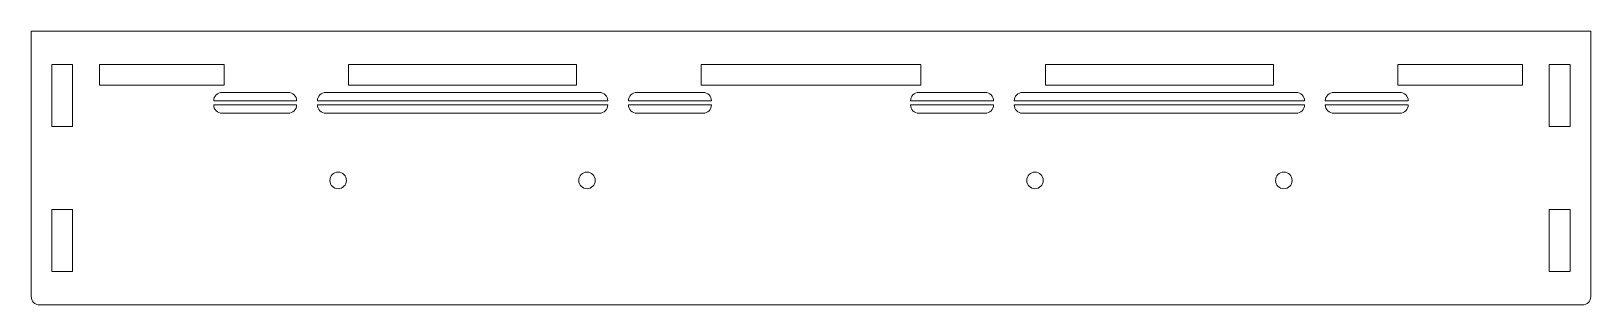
# Model space of a CAD drawing. Header units: millimetres. Extents: x -248 to 128, y -31 to 35.
import ezdxf

# ---------------------------------------------------------------- set-up
doc = ezdxf.new("R2010")
doc.units = ezdxf.units.MM

msp = doc.modelspace()

# ---------------------------------------------------------------- linework, layer by layer
at = {"color": 1, "lineweight": 5, "true_color": 0xff0000, "flags": 128}
for points in [[(-247.84, 34.64), (-247.84, -29.36, 0.414214), (-245.84, -31.36), (126.16, -31.36, 0.414214), (128.16, -29.36), (128.16, 34.64)], [(-185.84, 19.86), (-201.84, 19.86, 0.414214), (-203.84, 17.86), (-183.84, 17.86, 0.414214)], [(-176.84, 19.86), (-110.84, 19.86, -0.414214), (-108.84, 17.86), (-178.84, 17.86, -0.414214)], [(-101.84, 19.86), (-85.84, 19.86, -0.414214), (-83.84, 17.86), (-103.84, 17.86, -0.414214)], [(-17.84, 19.86), (-33.84, 19.86, 0.414214), (-35.84, 17.86), (-15.84, 17.86, 0.414214)], [(57.16, 19.86), (-8.84, 19.86, 0.414214), (-10.84, 17.86), (59.16, 17.86, 0.414214)], [(84.16, 17.86, 0.414214), (82.16, 19.86), (66.16, 19.86, 0.414214), (64.16, 17.86)], [(-201.84, 14.86), (-185.84, 14.86, 0.414214), (-183.84, 16.86), (-203.84, 16.86, 0.414214)], [(-178.84, 16.86, 0.414214), (-176.84, 14.86), (-110.84, 14.86, 0.414214), (-108.84, 16.86)], [(-85.84, 14.86), (-101.84, 14.86, -0.414214), (-103.84, 16.86), (-83.84, 16.86, -0.414214)], [(-17.84, 14.86), (-33.84, 14.86, -0.414214), (-35.84, 16.86), (-15.84, 16.86, -0.414214)], [(-8.84, 14.86), (57.16, 14.86, 0.414214), (59.16, 16.86), (-10.84, 16.86, 0.414214)], [(84.16, 16.86), (64.16, 16.86, 0.414214), (66.16, 14.86), (82.16, 14.86, 0.414214)]]:
    msp.add_lwpolyline(points, format="xyb", close=True, dxfattribs=at)
for points in [[(-237.84, 11.64), (-237.84, 26.64), (-242.84, 26.64), (-242.84, 11.64)], [(-231.34, 21.64), (-201.34, 21.64), (-201.34, 26.64), (-231.34, 26.64)], [(-171.34, 21.64), (-116.34, 21.64), (-116.34, 26.64), (-171.34, 26.64)], [(-86.34, 21.64), (-33.34, 21.64), (-33.34, 26.64), (-86.34, 26.64)], [(-3.34, 21.64), (51.66, 21.64), (51.66, 26.64), (-3.34, 26.64)], [(81.66, 21.64), (111.66, 21.64), (111.66, 26.64), (81.66, 26.64)], [(123.16, 11.64), (123.16, 26.64), (118.16, 26.64), (118.16, 11.64)], [(-237.84, -23.36), (-237.84, -8.36), (-242.84, -8.36), (-242.84, -23.36)], [(123.16, -23.36), (123.16, -8.36), (118.16, -8.36), (118.16, -23.36)]]:
    msp.add_lwpolyline(points, close=True, dxfattribs=at)
at = {"color": 1, "lineweight": 5, "true_color": 0xff0000}
for centre in [(-173.84, -1.36), (-113.84, -1.36), (-5.84, -1.36), (54.16, -1.36)]:
    msp.add_circle(centre, 2, dxfattribs=at)

doc.saveas('drawing.dxf')
